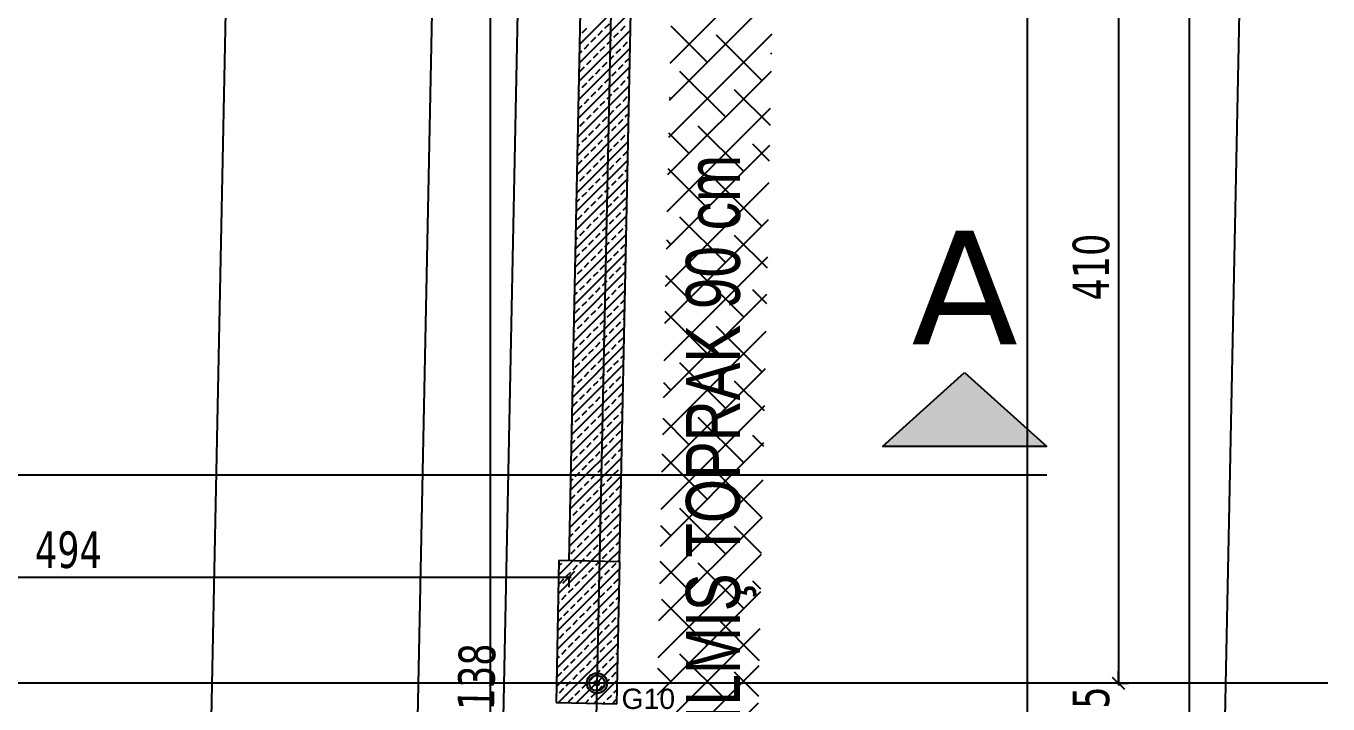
# Model space of a CAD drawing. Header units: millimetres. Extents: x 43168.9 to 43194.6, y -25545.1 to -25543.4.
# Drawn here: x 43171.0651 to 43171.1936, y -25544.551 to -25544.4841 of the extents above; entities that cross this region are included whole.
import ezdxf
from ezdxf.enums import TextEntityAlignment as Align

# ---------------------------------------------------------------- set-up
doc = ezdxf.new("R2010")
doc.units = ezdxf.units.MM
doc.header["$LTSCALE"] = 200
doc.linetypes.add('DASHDOT', pattern=[1, 0.5, -0.25, 0, -0.25])
doc.linetypes.add('DASHDOT2', pattern=[0.5, 0.25, -0.125, 0, -0.125])
for name, color, linetype in [('aks_sgh', 5, 'DASHDOT2'), ('arsasiniri_sgh', 10, 'Continuous'), ('kolon-b.a_sgh', 6, 'Continuous'), ('olcuaks_sgh', 41, 'Continuous'), ('olcuic_sgh', 183, 'Continuous'), ('tarama-betonarme_sgh', 223, 'Continuous'), ('tarama-zemin_sgh', 197, 'Continuous'), ('yapi-yaklasma_sgh', 41, 'DASHDOT'), ('yazi-genel_sgh', 7, 'Continuous')]:
    doc.layers.add(name, color=color, linetype=linetype)
doc.styles.add('1-200', font='arial.ttf', dxfattribs={"height": 60})
doc.styles.add('dim', font='VERDANA.TTF', dxfattribs={"width": 0.7})
doc.styles.add('text1', font='VERDANA.TTF')
doc.styles.add('text2', font='arial.ttf')

msp = doc.modelspace()

# ---------------------------------------------------------------- hatches: boundary and pattern name
msp.add_hatch(color=256).paths.add_polyline_path([(43171.16583, -25544.52557), (43171.14959, -25544.52557), (43171.15771, -25544.51829)])
h = msp.add_hatch(color=256)
edge = h.paths.add_edge_path()
edge.add_arc((43171.12143, -25544.54892), 0.001, 0, 360)
edge = h.paths.add_edge_path(flags=16)
edge.add_arc((43171.12143, -25544.54892), 0.00075, 0, 360)

# ---------------------------------------------------------------- linework, layer by layer
for p, q in [((43171.14959, -25544.52557), (43171.15771, -25544.51829)), ((43171.15771, -25544.51829), (43171.16583, -25544.52557)), ((43171.16583, -25544.52557), (43171.14959, -25544.52557)), ((43171.19356, -25544.54892), (43171.17088, -25544.54892))]:
    msp.add_line(p, q)
at = {"linetype": 'DASHDOT'}
msp.add_line((43171.04213, -25544.52837), (43171.16583, -25544.52837), dxfattribs=at)
at = {"color": 0, "linetype": 'ByBlock', "lineweight": -2}
for p, q in [((43171.11805, -25544.53907), (43171.11925, -25544.53787)), ((43171.12123, -25544.54912), (43171.12123, -25544.54872)), ((43171.12123, -25544.54872), (43171.12163, -25544.54872)), ((43171.12163, -25544.54912), (43171.12123, -25544.54912)), ((43171.12136, -25544.54885), (43171.12151, -25544.54899)), ((43171.12136, -25544.54899), (43171.12151, -25544.54885)), ((43171.12163, -25544.54872), (43171.12163, -25544.54912)), ((43171.17228, -25544.54832), (43171.17348, -25544.54952)), ((43171.17228, -25544.54832), (43171.17348, -25544.54952))]:
    msp.add_line(p, q, dxfattribs=at)
at = {"color": 0, "linetype": 'Continuous', "lineweight": -2}
for radius in [0.001, 0.00075]:
    msp.add_circle((43171.12143, -25544.54892), radius, dxfattribs=at)
at = {"layer": 'aks_sgh'}
for p, q in [((43171.11088, -25543.74092), (43171.11088, -25544.78992)), ((43171.16388, -25543.74092), (43171.16388, -25544.78992)), ((43171.13362, -25543.95248), (43171.117, -25544.76581)), ((43171.17088, -25544.54892), (43170.19488, -25544.54892))]:
    msp.add_line(p, q, dxfattribs=at)
at = {"layer": 'arsasiniri_sgh', "color": 14}
msp.add_line((43171.18855, -25544.29934), (43171.17697, -25544.86636), dxfattribs=at)
at = {"layer": 'kolon-b.a_sgh'}
for p, q in [((43171.11984, -25544.47886), (43171.11866, -25544.53686)), ((43171.12366, -25544.53696), (43171.12484, -25544.47896)), ((43171.11768, -25544.53684), (43171.11739, -25544.55084)), ((43171.12368, -25544.53696), (43171.11768, -25544.53684)), ((43171.12339, -25544.55096), (43171.12368, -25544.53696)), ((43171.11739, -25544.55084), (43171.12339, -25544.55096))]:
    msp.add_line(p, q, dxfattribs=at)
at = {"layer": 'olcuaks_sgh'}
for p, q in [((43171.17988, -25543.83767), (43171.17988, -25544.76892)), ((43171.17288, -25544.46667), (43171.17288, -25544.54917)), ((43171.17288, -25544.54892), (43171.17288, -25544.54772)), ((43171.17288, -25544.54892), (43171.17388, -25544.54892)), ((43171.17288, -25544.54892), (43171.17388, -25544.54892))]:
    msp.add_line(p, q, dxfattribs=at)
at = {"layer": 'olcuic_sgh'}
for p, q in [((43171.1159, -25543.95393), (43171.09944, -25544.76283)), ((43171.11659, -25544.33544), (43171.10789, -25544.76338)), ((43171.01963, -25544.53847), (43171.1189, -25544.53847)), ((43171.11865, -25544.53847), (43171.11865, -25544.53947))]:
    msp.add_line(p, q, dxfattribs=at)
at = {"layer": 'tarama-betonarme_sgh'}
for p, q in [((43171.1197, -25544.48593), (43171.1248, -25544.48083)), ((43171.11966, -25544.48777), (43171.12477, -25544.48266)), ((43171.11962, -25544.4896), (43171.12473, -25544.4845)), ((43171.11972, -25544.48502), (43171.11974, -25544.48499)), ((43171.11997, -25544.48477), (43171.12042, -25544.48432)), ((43171.12154, -25544.48499), (43171.12199, -25544.48454)), ((43171.12221, -25544.48432), (43171.12266, -25544.48387)), ((43171.12311, -25544.48521), (43171.12356, -25544.48477)), ((43171.12378, -25544.48454), (43171.12423, -25544.48409)), ((43171.11959, -25544.49143), (43171.12469, -25544.48633)), ((43171.12019, -25544.48634), (43171.12064, -25544.48589)), ((43171.12087, -25544.48566), (43171.12131, -25544.48521)), ((43171.12176, -25544.48656), (43171.12221, -25544.48611)), ((43171.12244, -25544.48589), (43171.12289, -25544.48544)), ((43171.12333, -25544.48679), (43171.12378, -25544.48634)), ((43171.12401, -25544.48611), (43171.12446, -25544.48566)), ((43171.12468, -25544.48544), (43171.12471, -25544.48541)), ((43171.11968, -25544.48685), (43171.11997, -25544.48656)), ((43171.12042, -25544.48791), (43171.12087, -25544.48746)), ((43171.12109, -25544.48724), (43171.12154, -25544.48679)), ((43171.12266, -25544.48746), (43171.12311, -25544.48701)), ((43171.12423, -25544.48768), (43171.12467, -25544.48725)), ((43171.11955, -25544.49327), (43171.12465, -25544.48816)), ((43171.11974, -25544.48858), (43171.12019, -25544.48813)), ((43171.12131, -25544.48881), (43171.12176, -25544.48836)), ((43171.12199, -25544.48813), (43171.12244, -25544.48768)), ((43171.12289, -25544.48903), (43171.12333, -25544.48858)), ((43171.12356, -25544.48836), (43171.12401, -25544.48791)), ((43171.11951, -25544.4951), (43171.12462, -25544.49)), ((43171.11997, -25544.49015), (43171.12042, -25544.48971)), ((43171.12064, -25544.48948), (43171.12109, -25544.48903)), ((43171.12154, -25544.49038), (43171.12199, -25544.48993)), ((43171.12221, -25544.48971), (43171.12266, -25544.48926)), ((43171.12311, -25544.4906), (43171.12356, -25544.49015)), ((43171.12378, -25544.48993), (43171.12423, -25544.48948)), ((43171.12446, -25544.48926), (43171.12463, -25544.48908)), ((43171.1196, -25544.49052), (43171.11974, -25544.49038)), ((43171.12019, -25544.49173), (43171.12064, -25544.49128)), ((43171.12087, -25544.49105), (43171.12131, -25544.4906)), ((43171.12176, -25544.49195), (43171.12221, -25544.4915)), ((43171.12244, -25544.49128), (43171.12289, -25544.49083)), ((43171.12401, -25544.4915), (43171.12446, -25544.49105)), ((43171.11947, -25544.49693), (43171.12458, -25544.49183)), ((43171.11957, -25544.49235), (43171.11997, -25544.49195)), ((43171.12109, -25544.49262), (43171.12154, -25544.49217)), ((43171.12266, -25544.49285), (43171.12311, -25544.4924)), ((43171.12333, -25544.49217), (43171.12378, -25544.49173)), ((43171.12423, -25544.49307), (43171.12456, -25544.49275)), ((43171.11944, -25544.49877), (43171.12454, -25544.49366)), ((43171.11974, -25544.49397), (43171.12019, -25544.49352)), ((43171.12042, -25544.4933), (43171.12087, -25544.49285)), ((43171.12131, -25544.4942), (43171.12176, -25544.49375)), ((43171.12199, -25544.49352), (43171.12244, -25544.49307)), ((43171.12289, -25544.49442), (43171.12333, -25544.49397)), ((43171.12356, -25544.49375), (43171.12401, -25544.4933)), ((43171.11997, -25544.49554), (43171.12042, -25544.49509)), ((43171.12064, -25544.49487), (43171.12109, -25544.49442)), ((43171.12154, -25544.49577), (43171.12199, -25544.49532)), ((43171.12221, -25544.49509), (43171.12266, -25544.49464)), ((43171.12378, -25544.49532), (43171.12423, -25544.49487)), ((43171.12446, -25544.49464), (43171.12452, -25544.49458)), ((43171.1194, -25544.5006), (43171.1245, -25544.4955)), ((43171.11949, -25544.49602), (43171.11974, -25544.49577)), ((43171.12087, -25544.49644), (43171.12131, -25544.49599)), ((43171.12244, -25544.49666), (43171.12289, -25544.49622)), ((43171.12311, -25544.49599), (43171.12356, -25544.49554)), ((43171.12401, -25544.49689), (43171.12446, -25544.49644)), ((43171.11936, -25544.50243), (43171.12447, -25544.49733)), ((43171.11952, -25544.49779), (43171.11997, -25544.49734)), ((43171.12019, -25544.49711), (43171.12064, -25544.49666)), ((43171.12109, -25544.49801), (43171.12154, -25544.49756)), ((43171.12176, -25544.49734), (43171.12221, -25544.49689)), ((43171.12266, -25544.49824), (43171.12311, -25544.49779)), ((43171.12333, -25544.49756), (43171.12378, -25544.49711)), ((43171.11932, -25544.50427), (43171.12443, -25544.49916)), ((43171.11974, -25544.49936), (43171.12019, -25544.49891)), ((43171.12042, -25544.49869), (43171.12087, -25544.49824)), ((43171.12131, -25544.49958), (43171.12176, -25544.49913)), ((43171.12199, -25544.49891), (43171.12244, -25544.49846)), ((43171.12356, -25544.49913), (43171.12401, -25544.49869)), ((43171.12423, -25544.49846), (43171.12445, -25544.49825)), ((43171.11942, -25544.49968), (43171.11952, -25544.49958)), ((43171.11997, -25544.50093), (43171.12042, -25544.50048)), ((43171.12064, -25544.50026), (43171.12109, -25544.49981)), ((43171.12221, -25544.50048), (43171.12266, -25544.50003)), ((43171.12289, -25544.49981), (43171.12333, -25544.49936)), ((43171.12378, -25544.50071), (43171.12423, -25544.50026)), ((43171.11929, -25544.5061), (43171.12439, -25544.501)), ((43171.11938, -25544.50152), (43171.11974, -25544.50115)), ((43171.12087, -25544.50183), (43171.12131, -25544.50138)), ((43171.12154, -25544.50115), (43171.12199, -25544.50071)), ((43171.12244, -25544.50205), (43171.12289, -25544.5016)), ((43171.12311, -25544.50138), (43171.12356, -25544.50093)), ((43171.11925, -25544.50793), (43171.12435, -25544.50283)), ((43171.11952, -25544.50318), (43171.11997, -25544.50273)), ((43171.12019, -25544.5025), (43171.12064, -25544.50205)), ((43171.12109, -25544.5034), (43171.12154, -25544.50295)), ((43171.12176, -25544.50273), (43171.12221, -25544.50228)), ((43171.12333, -25544.50295), (43171.12378, -25544.5025)), ((43171.12401, -25544.50228), (43171.12437, -25544.50191)), ((43171.11974, -25544.50475), (43171.12019, -25544.5043)), ((43171.12042, -25544.50407), (43171.12087, -25544.50362)), ((43171.12199, -25544.5043), (43171.12244, -25544.50385)), ((43171.12266, -25544.50362), (43171.12311, -25544.50318)), ((43171.12356, -25544.50452), (43171.12401, -25544.50407)), ((43171.12423, -25544.50385), (43171.12434, -25544.50375)), ((43171.11921, -25544.50977), (43171.12432, -25544.50466)), ((43171.11931, -25544.50518), (43171.11952, -25544.50497)), ((43171.12064, -25544.50565), (43171.12109, -25544.5052)), ((43171.12131, -25544.50497), (43171.12176, -25544.50452)), ((43171.12221, -25544.50587), (43171.12266, -25544.50542)), ((43171.12289, -25544.5052), (43171.12333, -25544.50475)), ((43171.12378, -25544.50609), (43171.12423, -25544.50565)), ((43171.11918, -25544.5116), (43171.12428, -25544.5065)), ((43171.11929, -25544.50699), (43171.11974, -25544.50654)), ((43171.11997, -25544.50632), (43171.12042, -25544.50587)), ((43171.12087, -25544.50722), (43171.12131, -25544.50677)), ((43171.12154, -25544.50654), (43171.12199, -25544.50609)), ((43171.12311, -25544.50677), (43171.12356, -25544.50632)), ((43171.11952, -25544.50856), (43171.11997, -25544.50811)), ((43171.12019, -25544.50789), (43171.12064, -25544.50744)), ((43171.12176, -25544.50811), (43171.12221, -25544.50767)), ((43171.12244, -25544.50744), (43171.12289, -25544.50699)), ((43171.12333, -25544.50834), (43171.12378, -25544.50789)), ((43171.12401, -25544.50767), (43171.12426, -25544.50741)), ((43171.11914, -25544.51343), (43171.12424, -25544.50833)), ((43171.11923, -25544.50885), (43171.11929, -25544.50879)), ((43171.12042, -25544.50946), (43171.12087, -25544.50901)), ((43171.12109, -25544.50879), (43171.12154, -25544.50834)), ((43171.12199, -25544.50969), (43171.12244, -25544.50924)), ((43171.12266, -25544.50901), (43171.12311, -25544.50856)), ((43171.12356, -25544.50991), (43171.12401, -25544.50946)), ((43171.1191, -25544.51527), (43171.12421, -25544.51016)), ((43171.11919, -25544.51068), (43171.11952, -25544.51036)), ((43171.11974, -25544.51014), (43171.12019, -25544.50969)), ((43171.12064, -25544.51103), (43171.12109, -25544.51058)), ((43171.12131, -25544.51036), (43171.12176, -25544.50991)), ((43171.12289, -25544.51058), (43171.12333, -25544.51014)), ((43171.11906, -25544.5171), (43171.12417, -25544.512)), ((43171.11929, -25544.51238), (43171.11974, -25544.51193)), ((43171.11997, -25544.51171), (43171.12042, -25544.51126)), ((43171.12154, -25544.51193), (43171.12199, -25544.51148)), ((43171.12221, -25544.51126), (43171.12266, -25544.51081)), ((43171.12311, -25544.51216), (43171.12356, -25544.51171)), ((43171.12378, -25544.51148), (43171.12419, -25544.51108)), ((43171.12019, -25544.51328), (43171.12064, -25544.51283)), ((43171.12087, -25544.5126), (43171.12131, -25544.51216)), ((43171.12176, -25544.5135), (43171.12221, -25544.51305)), ((43171.12244, -25544.51283), (43171.12289, -25544.51238)), ((43171.12333, -25544.51373), (43171.12378, -25544.51328)), ((43171.12401, -25544.51305), (43171.12415, -25544.51291)), ((43171.11903, -25544.51893), (43171.12413, -25544.51383)), ((43171.11912, -25544.51435), (43171.11929, -25544.51418)), ((43171.11952, -25544.51395), (43171.11997, -25544.5135)), ((43171.12042, -25544.51485), (43171.12087, -25544.5144)), ((43171.12109, -25544.51418), (43171.12154, -25544.51373)), ((43171.12199, -25544.51507), (43171.12244, -25544.51463)), ((43171.12266, -25544.5144), (43171.12311, -25544.51395)), ((43171.11899, -25544.52077), (43171.12409, -25544.51566)), ((43171.11908, -25544.51618), (43171.11952, -25544.51575)), ((43171.11974, -25544.51552), (43171.12019, -25544.51507)), ((43171.12131, -25544.51575), (43171.12176, -25544.5153)), ((43171.12289, -25544.51597), (43171.12333, -25544.51552)), ((43171.12356, -25544.5153), (43171.12401, -25544.51485)), ((43171.11997, -25544.51709), (43171.12042, -25544.51665)), ((43171.12064, -25544.51642), (43171.12109, -25544.51597)), ((43171.12154, -25544.51732), (43171.12199, -25544.51687)), ((43171.12221, -25544.51665), (43171.12266, -25544.5162)), ((43171.12311, -25544.51754), (43171.12356, -25544.51709)), ((43171.12378, -25544.51687), (43171.12407, -25544.51658)), ((43171.11895, -25544.5226), (43171.12406, -25544.5175)), ((43171.11904, -25544.51802), (43171.11907, -25544.51799)), ((43171.11929, -25544.51777), (43171.11974, -25544.51732)), ((43171.12019, -25544.51867), (43171.12064, -25544.51822)), ((43171.12087, -25544.51799), (43171.12131, -25544.51754)), ((43171.12176, -25544.51889), (43171.12221, -25544.51844)), ((43171.12244, -25544.51822), (43171.12289, -25544.51777)), ((43171.12401, -25544.51844), (43171.12404, -25544.51841)), ((43171.11891, -25544.52443), (43171.12402, -25544.51933)), ((43171.11901, -25544.51985), (43171.11929, -25544.51956)), ((43171.11952, -25544.51934), (43171.11997, -25544.51889)), ((43171.12109, -25544.51956), (43171.12154, -25544.51912)), ((43171.12266, -25544.51979), (43171.12311, -25544.51934)), ((43171.12333, -25544.51912), (43171.12378, -25544.51867)), ((43171.11974, -25544.52091), (43171.12019, -25544.52046)), ((43171.12042, -25544.52024), (43171.12087, -25544.51979)), ((43171.12131, -25544.52114), (43171.12176, -25544.52069)), ((43171.12199, -25544.52046), (43171.12244, -25544.52001)), ((43171.12289, -25544.52136), (43171.12333, -25544.52091)), ((43171.12356, -25544.52069), (43171.124, -25544.52025)), ((43171.11888, -25544.52627), (43171.12398, -25544.52116)), ((43171.11907, -25544.52158), (43171.11952, -25544.52114)), ((43171.11997, -25544.52248), (43171.12042, -25544.52203)), ((43171.12064, -25544.52181), (43171.12109, -25544.52136)), ((43171.12154, -25544.52271), (43171.12199, -25544.52226)), ((43171.12221, -25544.52203), (43171.12266, -25544.52158)), ((43171.12378, -25544.52226), (43171.12396, -25544.52208)), ((43171.11884, -25544.5281), (43171.12394, -25544.523)), ((43171.11893, -25544.52352), (43171.11907, -25544.52338)), ((43171.11929, -25544.52316), (43171.11974, -25544.52271)), ((43171.12019, -25544.52405), (43171.12064, -25544.52361)), ((43171.12087, -25544.52338), (43171.12131, -25544.52293)), ((43171.12244, -25544.52361), (43171.12289, -25544.52316)), ((43171.12311, -25544.52293), (43171.12356, -25544.52248)), ((43171.1188, -25544.52993), (43171.12391, -25544.52483)), ((43171.11952, -25544.52473), (43171.11997, -25544.52428)), ((43171.12109, -25544.52495), (43171.12154, -25544.5245)), ((43171.12176, -25544.52428), (43171.12221, -25544.52383)), ((43171.12266, -25544.52518), (43171.12311, -25544.52473)), ((43171.12333, -25544.5245), (43171.12378, -25544.52405)), ((43171.1189, -25544.52535), (43171.11929, -25544.52495)), ((43171.11974, -25544.5263), (43171.12019, -25544.52585)), ((43171.12042, -25544.52563), (43171.12087, -25544.52518)), ((43171.12131, -25544.52652), (43171.12176, -25544.52608)), ((43171.12199, -25544.52585), (43171.12244, -25544.5254)), ((43171.12356, -25544.52608), (43171.12389, -25544.52575)), ((43171.11876, -25544.53177), (43171.12387, -25544.52666)), ((43171.11907, -25544.52697), (43171.11952, -25544.52652)), ((43171.11997, -25544.52787), (43171.12042, -25544.52742)), ((43171.12064, -25544.5272), (43171.12109, -25544.52675)), ((43171.12221, -25544.52742), (43171.12266, -25544.52697)), ((43171.12289, -25544.52675), (43171.12333, -25544.5263)), ((43171.11873, -25544.5336), (43171.12383, -25544.5285)), ((43171.11882, -25544.52902), (43171.11907, -25544.52877)), ((43171.11929, -25544.52854), (43171.11974, -25544.5281)), ((43171.12087, -25544.52877), (43171.12131, -25544.52832)), ((43171.12154, -25544.5281), (43171.12199, -25544.52765)), ((43171.12244, -25544.52899), (43171.12289, -25544.52854)), ((43171.12311, -25544.52832), (43171.12356, -25544.52787)), ((43171.12378, -25544.52765), (43171.12385, -25544.52758)), ((43171.11952, -25544.53012), (43171.11997, -25544.52967)), ((43171.12019, -25544.52944), (43171.12064, -25544.52899)), ((43171.12109, -25544.53034), (43171.12154, -25544.52989)), ((43171.12176, -25544.52967), (43171.12221, -25544.52922)), ((43171.12333, -25544.52989), (43171.12378, -25544.52944)), ((43171.11869, -25544.53543), (43171.1238, -25544.53033)), ((43171.11884, -25544.53079), (43171.11929, -25544.53034)), ((43171.11974, -25544.53169), (43171.12019, -25544.53124)), ((43171.12042, -25544.53101), (43171.12087, -25544.53057)), ((43171.12199, -25544.53124), (43171.12244, -25544.53079)), ((43171.12266, -25544.53057), (43171.12311, -25544.53012)), ((43171.12356, -25544.53146), (43171.12378, -25544.53125)), ((43171.11875, -25544.53268), (43171.11884, -25544.53259)), ((43171.11905, -25544.53687), (43171.12376, -25544.53216)), ((43171.11907, -25544.53236), (43171.11952, -25544.53191)), ((43171.12064, -25544.53259), (43171.12109, -25544.53214)), ((43171.12131, -25544.53191), (43171.12176, -25544.53146)), ((43171.12221, -25544.53281), (43171.12266, -25544.53236)), ((43171.12289, -25544.53214), (43171.12333, -25544.53169)), ((43171.11929, -25544.53393), (43171.11974, -25544.53348)), ((43171.11997, -25544.53326), (43171.12042, -25544.53281)), ((43171.12087, -25544.53416), (43171.12131, -25544.53371)), ((43171.12154, -25544.53348), (43171.12199, -25544.53303)), ((43171.12311, -25544.53371), (43171.12356, -25544.53326)), ((43171.11871, -25544.53452), (43171.11907, -25544.53416)), ((43171.11952, -25544.5355), (43171.11997, -25544.53506)), ((43171.12019, -25544.53483), (43171.12064, -25544.53438)), ((43171.12081, -25544.5369), (43171.12372, -25544.534)), ((43171.12176, -25544.53506), (43171.12221, -25544.53461)), ((43171.12244, -25544.53438), (43171.12289, -25544.53393)), ((43171.12333, -25544.53528), (43171.1237, -25544.53491)), ((43171.11884, -25544.53618), (43171.11929, -25544.53573)), ((43171.12042, -25544.5364), (43171.12087, -25544.53595)), ((43171.12109, -25544.53573), (43171.12154, -25544.53528)), ((43171.12199, -25544.53663), (43171.12244, -25544.53618)), ((43171.12257, -25544.53694), (43171.12368, -25544.53583)), ((43171.12266, -25544.53595), (43171.12311, -25544.5355)), ((43171.11754, -25544.54377), (43171.12367, -25544.53764)), ((43171.11758, -25544.54194), (43171.12257, -25544.53694)), ((43171.11761, -25544.5401), (43171.12081, -25544.5369)), ((43171.11765, -25544.53827), (43171.11905, -25544.53687)), ((43171.11767, -25544.53735), (43171.11795, -25544.53708)), ((43171.11817, -25544.53685), (43171.11817, -25544.53685)), ((43171.11907, -25544.53775), (43171.11952, -25544.5373)), ((43171.11974, -25544.53708), (43171.11993, -25544.53689)), ((43171.11993, -25544.53689), (43171.12019, -25544.53663)), ((43171.12064, -25544.53797), (43171.12109, -25544.53752)), ((43171.12131, -25544.5373), (43171.12169, -25544.53692)), ((43171.12169, -25544.53692), (43171.12176, -25544.53685)), ((43171.12221, -25544.5382), (43171.12266, -25544.53775)), ((43171.12289, -25544.53752), (43171.12333, -25544.53708)), ((43171.12356, -25544.53685), (43171.12366, -25544.53675)), ((43171.11772, -25544.5391), (43171.11817, -25544.53865)), ((43171.1184, -25544.53842), (43171.11884, -25544.53797)), ((43171.11929, -25544.53932), (43171.11974, -25544.53887)), ((43171.11997, -25544.53865), (43171.12042, -25544.5382)), ((43171.12154, -25544.53887), (43171.12199, -25544.53842)), ((43171.12311, -25544.5391), (43171.12356, -25544.53865)), ((43171.1175, -25544.5456), (43171.12363, -25544.53948)), ((43171.11795, -25544.54067), (43171.1184, -25544.54022)), ((43171.11862, -25544.53999), (43171.11907, -25544.53955)), ((43171.12019, -25544.54022), (43171.12064, -25544.53977)), ((43171.12087, -25544.53955), (43171.12131, -25544.5391)), ((43171.12176, -25544.54044), (43171.12221, -25544.53999)), ((43171.12244, -25544.53977), (43171.12289, -25544.53932)), ((43171.11746, -25544.54744), (43171.12359, -25544.54131)), ((43171.1176, -25544.54102), (43171.11772, -25544.54089)), ((43171.11884, -25544.54157), (43171.11929, -25544.54112)), ((43171.11952, -25544.54089), (43171.11997, -25544.54044)), ((43171.12042, -25544.54179), (43171.12087, -25544.54134)), ((43171.12109, -25544.54112), (43171.12154, -25544.54067)), ((43171.12199, -25544.54202), (43171.12244, -25544.54157)), ((43171.12266, -25544.54134), (43171.12311, -25544.54089)), ((43171.12333, -25544.54067), (43171.12361, -25544.54039)), ((43171.11756, -25544.54285), (43171.11795, -25544.54246)), ((43171.11817, -25544.54224), (43171.11862, -25544.54179)), ((43171.11907, -25544.54314), (43171.11952, -25544.54269)), ((43171.11974, -25544.54246), (43171.12019, -25544.54202)), ((43171.12131, -25544.54269), (43171.12176, -25544.54224)), ((43171.12289, -25544.54291), (43171.12333, -25544.54246)), ((43171.12356, -25544.54224), (43171.12357, -25544.54223)), ((43171.11743, -25544.54927), (43171.12355, -25544.54314)), ((43171.11772, -25544.54448), (43171.11817, -25544.54404)), ((43171.1184, -25544.54381), (43171.11884, -25544.54336)), ((43171.11997, -25544.54404), (43171.12042, -25544.54359)), ((43171.12064, -25544.54336), (43171.12109, -25544.54291)), ((43171.12154, -25544.54426), (43171.12199, -25544.54381)), ((43171.12221, -25544.54359), (43171.12266, -25544.54314)), ((43171.12311, -25544.54448), (43171.12353, -25544.54406)), ((43171.11765, -25544.55084), (43171.12352, -25544.54498)), ((43171.11862, -25544.54538), (43171.11907, -25544.54493)), ((43171.11929, -25544.54471), (43171.11974, -25544.54426)), ((43171.12019, -25544.54561), (43171.12064, -25544.54516)), ((43171.12087, -25544.54493), (43171.12131, -25544.54448)), ((43171.12176, -25544.54583), (43171.12221, -25544.54538)), ((43171.12244, -25544.54516), (43171.12289, -25544.54471)), ((43171.11748, -25544.54652), (43171.11772, -25544.54628)), ((43171.11795, -25544.54606), (43171.1184, -25544.54561)), ((43171.11884, -25544.54695), (43171.11929, -25544.54651)), ((43171.11952, -25544.54628), (43171.11997, -25544.54583)), ((43171.12042, -25544.54718), (43171.12087, -25544.54673)), ((43171.12109, -25544.54651), (43171.12154, -25544.54606)), ((43171.12266, -25544.54673), (43171.12311, -25544.54628)), ((43171.12333, -25544.54606), (43171.1235, -25544.54589)), ((43171.1175, -25544.5483), (43171.11795, -25544.54785)), ((43171.11817, -25544.54763), (43171.11862, -25544.54718)), ((43171.11941, -25544.55088), (43171.12348, -25544.54681)), ((43171.11974, -25544.54785), (43171.12019, -25544.5474)), ((43171.12131, -25544.54808), (43171.12176, -25544.54763)), ((43171.12199, -25544.5474), (43171.12244, -25544.54695)), ((43171.12289, -25544.5483), (43171.12333, -25544.54785)), ((43171.1184, -25544.5492), (43171.11884, -25544.54875)), ((43171.11907, -25544.54853), (43171.11952, -25544.54808)), ((43171.11997, -25544.54942), (43171.12042, -25544.54897)), ((43171.12064, -25544.54875), (43171.12109, -25544.5483)), ((43171.12117, -25544.55091), (43171.12344, -25544.54864)), ((43171.12154, -25544.54965), (43171.12199, -25544.5492)), ((43171.12221, -25544.54897), (43171.12266, -25544.54853)), ((43171.11741, -25544.55019), (43171.1175, -25544.5501)), ((43171.11772, -25544.54987), (43171.11817, -25544.54942)), ((43171.11862, -25544.55077), (43171.11907, -25544.55032)), ((43171.11929, -25544.5501), (43171.11974, -25544.54965)), ((43171.12029, -25544.5509), (43171.12064, -25544.55055)), ((43171.12087, -25544.55032), (43171.12131, -25544.54987)), ((43171.12244, -25544.55055), (43171.12289, -25544.5501)), ((43171.12293, -25544.55095), (43171.1234, -25544.55048)), ((43171.12311, -25544.54987), (43171.12342, -25544.54956)), ((43171.12205, -25544.55093), (43171.12221, -25544.55077))]:
    msp.add_line(p, q, dxfattribs=at)
at = {"layer": 'tarama-zemin_sgh'}
for p, q in [((43171.12866, -25544.48775), (43171.13887, -25544.47754)), ((43171.12859, -25544.49141), (43171.1388, -25544.4812)), ((43171.12851, -25544.49508), (43171.13872, -25544.48487)), ((43171.13232, -25544.48768), (43171.12874, -25544.48411)), ((43171.1377, -25544.48948), (43171.13321, -25544.48499)), ((43171.13868, -25544.48687), (43171.1386, -25544.48679)), ((43171.12844, -25544.49875), (43171.13865, -25544.48854)), ((43171.13411, -25544.49307), (43171.12962, -25544.48858)), ((43171.12872, -25544.49128), (43171.12859, -25544.49115)), ((43171.13854, -25544.49391), (43171.13501, -25544.49038)), ((43171.12836, -25544.50241), (43171.13857, -25544.4922)), ((43171.13591, -25544.49846), (43171.13142, -25544.49397)), ((43171.13052, -25544.49666), (43171.12852, -25544.49467)), ((43171.12829, -25544.50608), (43171.1385, -25544.49587)), ((43171.13847, -25544.49743), (43171.13681, -25544.49577)), ((43171.13232, -25544.50205), (43171.12845, -25544.49819)), ((43171.12821, -25544.50975), (43171.13842, -25544.49954)), ((43171.1377, -25544.50385), (43171.13321, -25544.49936)), ((43171.13411, -25544.50744), (43171.12962, -25544.50295)), ((43171.12814, -25544.51341), (43171.13835, -25544.5032)), ((43171.12872, -25544.50565), (43171.12831, -25544.50523)), ((43171.13825, -25544.50799), (43171.13501, -25544.50475)), ((43171.12807, -25544.51708), (43171.13828, -25544.50687)), ((43171.13052, -25544.51103), (43171.12824, -25544.50875)), ((43171.13591, -25544.51283), (43171.13142, -25544.50834)), ((43171.12799, -25544.52075), (43171.1382, -25544.51054)), ((43171.13818, -25544.51151), (43171.13681, -25544.51014)), ((43171.13232, -25544.51642), (43171.12816, -25544.51227)), ((43171.12792, -25544.52441), (43171.13813, -25544.5142)), ((43171.1377, -25544.51822), (43171.13321, -25544.51373)), ((43171.12784, -25544.52808), (43171.13805, -25544.51787)), ((43171.13411, -25544.52181), (43171.12962, -25544.51732)), ((43171.12872, -25544.52001), (43171.12802, -25544.51931)), ((43171.13797, -25544.52207), (43171.13501, -25544.51912)), ((43171.12777, -25544.53175), (43171.13798, -25544.52154)), ((43171.13052, -25544.5254), (43171.12795, -25544.52283)), ((43171.13591, -25544.5272), (43171.13142, -25544.52271)), ((43171.13789, -25544.52559), (43171.13681, -25544.5245)), ((43171.12769, -25544.53541), (43171.1379, -25544.5252)), ((43171.13232, -25544.53079), (43171.12788, -25544.52635)), ((43171.1377, -25544.53259), (43171.13321, -25544.5281)), ((43171.12762, -25544.53908), (43171.13783, -25544.52887)), ((43171.12754, -25544.54275), (43171.13775, -25544.53254)), ((43171.13411, -25544.53618), (43171.12962, -25544.53169)), ((43171.12872, -25544.53438), (43171.12773, -25544.53339)), ((43171.13768, -25544.53615), (43171.13501, -25544.53348)), ((43171.12747, -25544.54641), (43171.13768, -25544.5362)), ((43171.13052, -25544.53977), (43171.12766, -25544.53691)), ((43171.13591, -25544.54157), (43171.13142, -25544.53708)), ((43171.13761, -25544.53967), (43171.13681, -25544.53887)), ((43171.12739, -25544.55008), (43171.1376, -25544.53987)), ((43171.13232, -25544.54516), (43171.12782, -25544.54067)), ((43171.13746, -25544.54672), (43171.13321, -25544.54246)), ((43171.12732, -25544.55375), (43171.13753, -25544.54354)), ((43171.13411, -25544.55055), (43171.12962, -25544.54606)), ((43171.12724, -25544.55741), (43171.13745, -25544.5472)), ((43171.12872, -25544.54875), (43171.12745, -25544.54747)), ((43171.13739, -25544.55024), (43171.13501, -25544.54785)), ((43171.12717, -25544.56108), (43171.13738, -25544.55087))]:
    msp.add_line(p, q, dxfattribs=at)
at = {"layer": 'yapi-yaklasma_sgh'}
msp.add_line((43171.08857, -25544.29733), (43171.07894, -25544.76867), dxfattribs=at)

# ---------------------------------------------------------------- texts
at = {"linetype": 'Continuous', "style": 'text1', "text_generation_flag": 4}
msp.add_attdef('A', text='A', height=0.0112, rotation=180, dxfattribs=at).set_placement((43171.15771, -25544.50989), align=Align.MIDDLE)
at = {"layer": 'aks_sgh', "style": '1-200'}
msp.add_text('G10', height=0.002, rotation=360, dxfattribs=at).set_placement((43171.12386, -25544.55147))
at = {"layer": 'olcuaks_sgh', "color": 2, "style": 'dim', "width": 0.7}
for s, p in [('410', (43171.17197, -25544.51118)), ('25', (43171.17197, -25544.55364))]:
    msp.add_text(s, height=0.0036, rotation=90, dxfattribs=at).set_placement(p)
at = {"layer": 'olcuic_sgh', "color": 2, "style": 'dim', "width": 0.7}
msp.add_text('494', height=0.0036, dxfattribs=at).set_placement((43171.06598, -25544.53756))
msp.add_text('2138', height=0.0036, rotation=88.8343, dxfattribs=at).set_placement((43171.11123, -25544.55383))
at = {"layer": 'yazi-genel_sgh', "color": 252, "style": 'text2', "width": 0.75}
msp.add_text('SIKIŞTIRILMIŞ TOPRAK 90 cm', height=0.0053333, rotation=90, dxfattribs=at).set_placement((43171.13554, -25544.57598))

doc.saveas('drawing.dxf')
